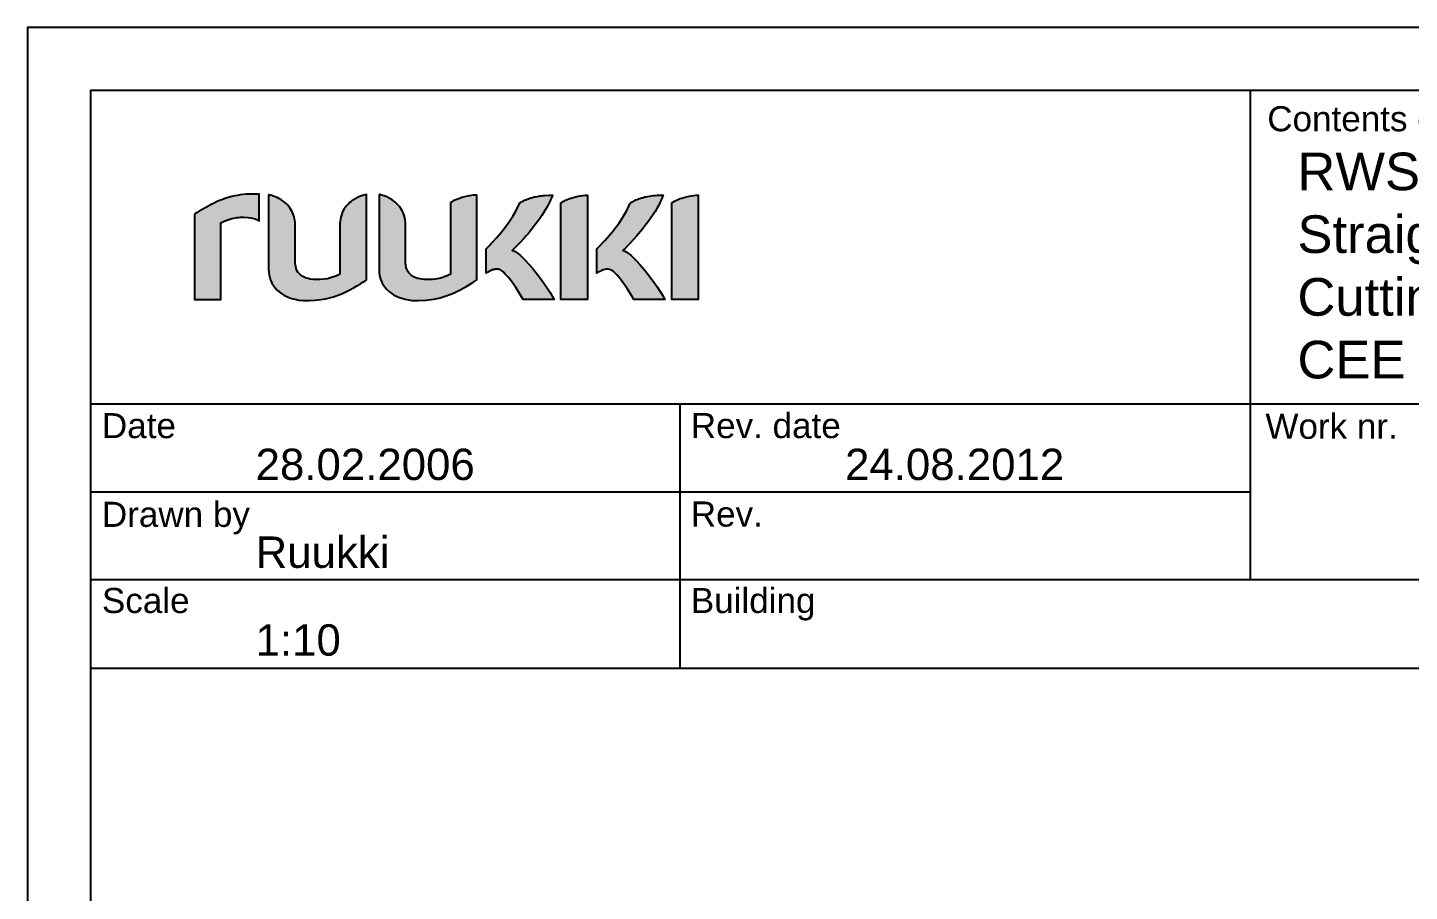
# Model space of a CAD drawing. Extents: x -5366 to 10078, y -29412 to -20292.
# Drawn here: x -2198 to -1096, y -27251 to -26562 of the extents above; entities that cross this region are included whole.
import ezdxf

# ---------------------------------------------------------------- set-up
doc = ezdxf.new("R2010")
doc.units = 0
doc.layers.get('0').update_dxf_attribs({"linetype": 'CONTINUOUS'})
doc.layers.add('DET_RAAMI_ULOIN', color=7, linetype='CONTINUOUS', plot=False)
for name, color, linetype in [('DET_RAAMIT', 7, 'CONTINUOUS'), ('DET_VAKIOTXT', 7, 'CONTINUOUS'), ('MITAT', 2, 'CONTINUOUS'), ('MUOTO', 3, 'CONTINUOUS'), ('RUUKKI', 7, 'CONTINUOUS')]:
    doc.layers.add(name, color=color, linetype=linetype)
doc.styles.add('arial', font='ARIAL.TTF')

# ---------------------------------------------------------------- blocks, each defined once
blk = doc.blocks.new('ruukki_dwg')
at = {"layer": 'RUUKKI'}
for points in [[(-27.86, 99.69), (-27.86, 57.29), (-14.64, 57.29), (-14.64, 95.44), (-14.05, 95.75), (-13.74, 95.89), (-13.43, 96.02), (-13.11, 96.16), (-12.79, 96.3), (-12.46, 96.43), (-12.13, 96.56), (-11.47, 96.8), (-11.13, 96.91), (-10.78, 97.03), (-10.45, 97.12), (-10.11, 97.22), (-9.76, 97.31), (-9.07, 97.49), (-8.39, 97.65), (-7.38, 97.84), (-6.72, 97.94), (-5.78, 98.06), (-4.89, 98.13), (-3.33, 98.14), (-1.14, 98.03), (0.28, 97.85), (2.31, 97.33), (3.84, 96.65), (4.24, 96.4), (4.34, 96.37), (4.41, 96.37), (4.43, 96.4), (4.43, 109.63), (4.18, 109.65), (3.93, 109.68), (3.68, 109.69), (2.44, 109.7), (1.27, 109.7), (0.12, 109.66), (-0.98, 109.61), (-2.05, 109.54), (-3.59, 109.4), (-5.06, 109.23), (-6.47, 109.01), (-7.81, 108.76), (-9.91, 108.27), (-11.5, 107.81), (-13.03, 107.29), (-14.19, 106.88), (-15.38, 106.4), (-16.94, 105.74), (-18.06, 105.22), (-19.44, 104.5), (-23, 102.57), (-25.53, 101.12), (-26.55, 100.52), (-27.34, 100.03), (-27.6, 99.86), (-27.86, 99.69)], [(9.08, 109.3), (9.08, 72.24), (9.14, 70.79), (9.3, 69.42), (9.61, 68.12), (10, 66.88), (10.32, 66.1), (10.69, 65.36), (11.08, 64.63), (11.78, 63.63), (12.27, 62.99), (13.37, 61.81), (14.26, 61), (15.58, 60.05), (16.62, 59.41), (18.09, 58.67), (18.85, 58.34), (20.44, 57.78), (22.06, 57.33), (24.15, 56.94), (26.27, 56.74), (29.3, 56.73), (32.03, 56.87), (35.03, 57.2), (37.31, 57.58), (41.4, 58.63), (45.75, 60.25), (49.09, 61.87), (51.69, 63.26), (53.01, 64.01), (54.78, 65.06), (56.01, 65.84), (56.87, 66.4), (57.57, 66.87), (57.77, 67.02), (57.77, 88.24), (57.77, 109.45), (57.12, 109.3), (56.46, 109.13), (55.8, 108.92), (55.48, 108.82), (54.84, 108.59), (53.9, 108.23), (52.71, 107.66), (51.55, 107), (50.46, 106.27), (49.94, 105.88), (49.2, 105.25), (48.72, 104.8), (48.06, 104.1), (47.63, 103.59), (47.23, 103.08), (46.87, 102.54), (46.5, 101.99), (46.35, 101.69), (45.88, 100.81), (45.28, 99.22), (44.98, 98.2), (44.77, 97.15), (44.62, 96.04), (44.57, 95.28), (44.55, 94.5), (44.55, 69.78), (43.37, 69.2), (42.08, 68.66), (40.41, 68.1), (38.36, 67.57), (34.57, 67.09), (33.25, 67.09), (31.29, 67.18), (29.8, 67.38), (28.68, 67.61), (27.66, 67.9), (26.71, 68.28), (25.45, 69.01), (24.56, 69.77), (23.66, 70.86), (23.18, 71.72), (22.8, 72.68), (22.52, 73.74), (22.42, 74.31), (22.34, 74.92), (22.29, 75.56), (22.26, 76.22), (22.25, 76.56), (22.25, 94.31), (22.21, 95.48), (21.97, 97.32), (21.74, 98.36), (21.32, 99.68), (20.64, 101.21), (19.59, 102.9), (18.98, 103.66), (18.56, 104.15), (17.88, 104.86), (16.89, 105.7), (16.37, 106.1), (15.28, 106.84), (14.14, 107.5), (13.24, 107.93), (12.31, 108.33), (11.37, 108.67), (10.72, 108.88), (10.06, 109.06), (9.74, 109.14), (9.41, 109.22), (9.08, 109.3)], [(63.98, 109.45), (63.98, 72.24), (64, 71.25), (64.08, 70.32), (64.39, 68.54), (64.76, 67.29), (65.22, 66.1), (65.79, 64.99), (66.68, 63.63), (67.7, 62.38), (69.17, 61), (71.17, 59.62), (73.75, 58.34), (76.96, 57.33), (80.32, 56.8), (83.63, 56.71), (87.46, 56.91), (89.94, 57.2), (92.22, 57.58), (94.33, 58.06), (95.92, 58.51), (97.45, 59.01), (101.01, 60.4), (104.34, 62.04), (107.61, 63.82), (110.6, 65.65), (112.64, 67.02), (112.64, 109.16), (112.16, 109.15), (111.72, 109.14), (111.15, 109.09), (110.84, 109.06), (110.06, 108.95), (109.15, 108.82), (108.61, 108.71), (108.08, 108.61), (106.47, 108.24), (105.79, 108.07), (105.14, 107.89), (104.53, 107.7), (104.24, 107.61), (103.95, 107.51), (103.4, 107.31), (103.13, 107.21), (102.63, 107.02), (102.16, 106.81), (101.72, 106.6), (100.76, 106.11), (100.27, 105.82), (99.97, 105.63), (99.72, 105.47), (99.47, 105.31), (99.47, 69.78), (98.88, 69.47), (97.96, 69.06), (97.32, 68.79), (96.32, 68.42), (95.65, 68.19), (94.63, 67.91), (92.93, 67.5), (91.93, 67.33), (90.65, 67.16), (89.75, 67.09), (88.49, 67.09), (87.16, 67.12), (86.21, 67.18), (85.29, 67.28), (84.42, 67.42), (83.33, 67.67), (82.32, 67.99), (81.18, 68.49), (80.55, 68.86), (79.8, 69.43), (79.46, 69.74), (78.84, 70.45), (78.43, 71.05), (77.98, 71.91), (77.7, 72.64), (77.55, 73.16), (77.32, 74.28), (77.22, 75.19), (77.17, 76.19), (77.17, 76.52), (77.17, 94.5), (77.13, 95.28), (77.01, 96.78), (76.64, 98.55), (76.34, 99.55), (75.84, 100.81), (75.22, 101.99), (74.3, 103.34), (73.24, 104.56), (72.04, 105.67), (70.46, 106.83), (69.04, 107.66), (67.83, 108.23), (66.59, 108.71), (65.95, 108.92), (65.29, 109.13), (64.31, 109.38), (63.98, 109.45)], [(117.32, 82.4), (117.99, 83.05), (119.07, 84.21), (119.68, 84.87), (120.63, 85.93), (122.48, 87.96), (124.51, 90.31), (126.27, 92.5), (127.97, 94.73), (130.53, 98.66), (131.97, 101.22), (132.93, 103.04), (133.5, 104.2), (134.04, 105.31), (134.33, 105.5), (134.77, 105.77), (135.27, 106.05), (135.89, 106.38), (136.39, 106.6), (136.96, 106.84), (137.6, 107.1), (138.29, 107.36), (138.66, 107.48), (139.04, 107.61), (139.45, 107.73), (139.87, 107.86), (140.32, 107.99), (140.76, 108.11), (141.24, 108.22), (141.72, 108.33), (142.74, 108.53), (143.44, 108.65), (144.15, 108.75), (144.88, 108.84), (145.6, 108.91), (146.31, 108.97), (148.51, 109.11), (149.79, 109.15), (150.1, 109.16), (150.32, 109.16), (150.25, 108.96), (150.19, 108.76), (150, 108.28), (149.61, 107.39), (149.3, 106.72), (148.98, 106.01), (148.8, 105.65), (147.63, 103.38), (146.8, 101.94), (145.84, 100.33), (144.96, 98.95), (143.92, 97.45), (143.13, 96.35), (141.9, 94.7), (139.22, 91.27), (138.1, 89.9), (137.39, 89.07), (136.39, 87.92), (134.28, 85.63), (133.21, 84.53), (132.23, 83.54), (130.76, 82.13), (130.22, 81.61), (130.57, 81.52), (131.4, 81.2), (131.74, 81.04), (132.44, 80.62), (133.37, 79.95), (134.18, 79.27), (134.39, 79.07), (135.56, 77.98), (136.6, 76.92), (138.74, 74.64), (140.32, 72.82), (142.86, 69.66), (144.79, 67.05), (146.8, 64.23), (149.11, 60.78), (149.37, 60.36), (150.02, 59.28), (150.39, 58.63), (150.86, 57.79), (150.99, 57.54), (151.12, 57.29), (135.7, 57.29), (134.39, 59.45), (132.9, 61.81), (132, 63.18), (129.7, 66.45), (128.34, 68.18), (126.81, 69.85), (125.7, 70.95), (124.93, 71.62), (124.38, 71.94), (124.14, 72.04), (123.89, 72.13), (123.77, 72.17), (123.51, 72.22), (123.24, 72.26), (122.98, 72.29), (122.84, 72.29), (122.56, 72.29), (122.15, 72.27), (121.87, 72.26), (121.61, 72.22), (121.08, 72.12), (120.82, 72.05), (120.52, 71.96), (120.38, 71.91), (120.08, 71.8), (119.78, 71.67), (119.62, 71.6), (119.33, 71.46), (119.04, 71.32), (118.77, 71.17), (118.5, 71.03), (118.27, 70.89), (117.84, 70.64), (117.84, 70.64), (117.65, 70.53), (117.53, 70.46), (117.32, 70.32), (117.32, 82.4)], [(154.51, 105.31), (155.01, 105.63), (155.63, 106.01), (156.17, 106.3), (156.77, 106.6), (157.2, 106.81), (158.72, 107.42), (159.58, 107.7), (160.51, 107.99), (161.85, 108.33), (163.1, 108.61), (164.15, 108.8), (165.41, 108.98), (166.64, 109.09), (167.11, 109.12), (167.7, 109.16), (167.7, 57.29), (154.51, 57.29), (154.51, 105.31)], [(172.38, 82.4), (173.82, 83.89), (175.36, 85.57), (176.34, 86.65), (177.52, 87.96), (178.56, 89.14), (179.55, 90.31), (180.48, 91.43), (181.32, 92.5), (182.07, 93.47), (182.72, 94.33), (183.25, 95.05), (184.79, 97.35), (185.97, 99.31), (187.03, 101.22), (188.28, 103.62), (188.83, 104.75), (189.1, 105.31), (189.2, 105.39), (189.55, 105.62), (189.68, 105.7), (189.96, 105.86), (190.5, 106.15), (191.2, 106.49), (191.73, 106.72), (192.33, 106.97), (192.99, 107.23), (193.71, 107.48), (194.51, 107.73), (194.92, 107.86), (195.36, 107.99), (195.8, 108.11), (196.29, 108.22), (196.77, 108.33), (197.78, 108.53), (198.49, 108.65), (199.57, 108.8), (200.3, 108.88), (201.01, 108.94), (201.35, 108.97), (202.37, 109.04), (203.56, 109.11), (204.04, 109.13), (204.84, 109.15), (205.16, 109.16), (205.38, 109.16), (205.31, 108.96), (205.31, 108.96), (205.24, 108.76), (205.14, 108.52), (205.03, 108.28), (204.91, 107.99), (204.79, 107.71), (204.65, 107.39), (204.52, 107.07), (204.35, 106.72), (204.19, 106.38), (203.66, 105.28), (203.48, 104.91), (203.3, 104.53), (203.12, 104.15), (202.97, 103.9), (202.82, 103.65), (202.36, 102.82), (202.03, 102.23), (201.28, 100.98), (200, 98.95), (199.23, 97.82), (198.17, 96.35), (196.94, 94.7), (195.46, 92.76), (194.26, 91.27), (193.14, 89.9), (192.1, 88.68), (190.81, 87.21), (188.79, 85.08), (187.76, 84.04), (186.35, 82.64), (185.81, 82.13), (185.28, 81.61), (185.95, 81.42), (186.61, 81.12), (186.95, 80.95), (187.48, 80.62), (188.02, 80.24), (188.6, 79.78), (189.22, 79.27), (190.12, 78.44), (192.1, 76.46), (193.79, 74.64), (196.12, 71.91), (197.9, 69.66), (200.73, 65.82), (202.37, 63.46), (204.17, 60.78), (205.28, 58.94), (206.18, 57.29), (190.76, 57.29), (189.87, 58.75), (188.48, 60.98), (187.35, 62.71), (185.75, 65.06), (184.4, 66.89), (183.39, 68.18), (182.41, 69.3), (181.3, 70.42), (180.41, 71.25), (179.76, 71.77), (179.19, 72.04), (178.55, 72.22), (178.02, 72.29), (177.61, 72.29), (176.93, 72.26), (176.39, 72.17), (175.73, 72), (175.13, 71.8), (174.68, 71.6), (174.09, 71.32), (173.54, 71.03), (173.07, 70.75), (172.71, 70.53), (172.42, 70.35), (172.38, 70.32), (172.38, 82.4)], [(209.63, 105.31), (210.13, 105.63), (210.74, 106.01), (211.29, 106.3), (211.9, 106.6), (212.8, 107.02), (213.83, 107.42), (214.7, 107.7), (216.29, 108.16), (217.6, 108.47), (219.28, 108.8), (220.53, 108.98), (221.51, 109.07), (222.44, 109.13), (222.82, 109.16), (222.82, 57.29), (209.63, 57.29), (209.63, 105.31)]]:
    blk.add_lwpolyline(points, dxfattribs=at)
blk = doc.blocks.new('ruukkidwg')
at = {"layer": 'MUOTO', "ltscale": 70, "xscale": 6.199999999999818, "yscale": 6.199999999999818, "zscale": 6.2}
blk.add_blockref('ruukki_dwg', (269.8, -305.9), dxfattribs=at)

msp = doc.modelspace()

# ---------------------------------------------------------------- hatches: boundary and pattern name
h = msp.add_hatch(color=256)
h.paths.add_polyline_path([(-2064.68592, -26711.00464), (-2064.68592, -26778.96914), (-2043.4903, -26778.96914), (-2043.4903, -26717.82048), (-2042.54827, -26717.32176), (-2042.04955, -26717.10011), (-2041.55083, -26716.87846), (-2041.03826, -26716.6568), (-2040.52569, -26716.43515), (-2039.99926, -26716.22735), (-2039.47283, -26716.01955), (-2038.41998, -26715.63165), (-2037.86584, -26715.45156), (-2037.31171, -26715.27147), (-2036.77143, -26715.11908), (-2036.23115, -26714.96669), (-2035.67702, -26714.81431), (-2034.56875, -26714.52339), (-2033.47433, -26714.27403), (-2031.85349, -26713.96925), (-2030.80064, -26713.80301), (-2029.29063, -26713.60907), (-2027.86373, -26713.49824), (-2025.37013, -26713.48439), (-2021.85138, -26713.66448), (-2019.57943, -26713.9554), (-2016.3239, -26714.7866), (-2013.87185, -26715.88101), (-2013.2346, -26716.26891), (-2013.06836, -26716.32432), (-2012.95753, -26716.32432), (-2012.92983, -26716.26891), (-2012.92983, -26695.07329), (-2013.33157, -26695.03173), (-2013.73332, -26694.99017), (-2014.13507, -26694.97632), (-2016.1161, -26694.96247), (-2018.00015, -26694.96247), (-2019.82879, -26695.01788), (-2021.60202, -26695.101), (-2023.31983, -26695.21183), (-2025.78573, -26695.43348), (-2028.1408, -26695.71055), (-2030.39889, -26696.05688), (-2032.54616, -26696.45863), (-2035.91252, -26697.24827), (-2038.46154, -26697.9825), (-2040.91358, -26698.8137), (-2042.76993, -26699.47866), (-2044.68169, -26700.24059), (-2047.17529, -26701.3073), (-2048.97623, -26702.1385), (-2051.19276, -26703.28833), (-2056.90034, -26706.37762), (-2060.94551, -26708.70498), (-2062.58021, -26709.67472), (-2063.85472, -26710.4505), (-2064.27032, -26710.72757)])
h.paths.add_polyline_path([(-2005.47673, -26695.59972), (-2005.47673, -26755.00286), (-2005.37976, -26757.33022), (-2005.11654, -26759.51904), (-2004.63168, -26761.6109), (-2004.00827, -26763.59193), (-2003.48185, -26764.83873), (-2002.90001, -26766.03012), (-2002.26275, -26767.1938), (-2001.15449, -26768.80078), (-2000.36485, -26769.82593), (-1998.60547, -26771.70999), (-1997.16472, -26773.0122), (-1995.05902, -26774.53607), (-1993.38276, -26775.56122), (-1991.02769, -26776.7526), (-1989.8086, -26777.27903), (-1987.27344, -26778.1795), (-1984.66901, -26778.89987), (-1981.3165, -26779.52327), (-1977.92243, -26779.8419), (-1973.05991, -26779.85575), (-1968.68225, -26779.6341), (-1963.88899, -26779.10767), (-1960.23171, -26778.49812), (-1953.66523, -26776.80802), (-1946.69699, -26774.21744), (-1941.3496, -26771.62687), (-1937.17975, -26769.39648), (-1935.06019, -26768.19124), (-1932.22025, -26766.50113), (-1930.25308, -26765.25433), (-1928.86774, -26764.36772), (-1927.75948, -26763.60578), (-1927.42699, -26763.37027), (-1927.42699, -26729.36032), (-1927.42699, -26695.35036), (-1928.47985, -26695.59972), (-1929.5327, -26695.87679), (-1930.58556, -26696.20927), (-1931.09813, -26696.37551), (-1932.12328, -26696.73569), (-1933.63329, -26697.31754), (-1935.54505, -26698.23186), (-1937.4014, -26699.28471), (-1939.14692, -26700.44839), (-1939.97812, -26701.08564), (-1941.16951, -26702.09694), (-1941.93144, -26702.81731), (-1942.99815, -26703.93943), (-1943.69082, -26704.74293), (-1944.32807, -26705.57413), (-1944.90991, -26706.43303), (-1945.49175, -26707.31965), (-1945.74111, -26707.79066), (-1946.48919, -26709.2037), (-1947.45893, -26711.75272), (-1947.92994, -26713.38741), (-1948.27628, -26715.07752), (-1948.51178, -26716.85075), (-1948.5949, -26718.06984), (-1948.62261, -26719.31664), (-1948.62261, -26758.9372), (-1950.50666, -26759.87923), (-1952.58467, -26760.73814), (-1955.25836, -26761.63861), (-1958.5416, -26762.48366), (-1964.62322, -26763.25945), (-1966.72893, -26763.25945), (-1969.87364, -26763.10706), (-1972.25641, -26762.78843), (-1974.05735, -26762.42825), (-1975.69204, -26761.95723), (-1977.21591, -26761.34769), (-1979.2385, -26760.18401), (-1980.66539, -26758.96491), (-1982.10614, -26757.20554), (-1982.86807, -26755.83406), (-1983.47762, -26754.29633), (-1983.93478, -26752.59237), (-1984.10102, -26751.67805), (-1984.2257, -26750.70832), (-1984.30882, -26749.68317), (-1984.35038, -26748.61646), (-1984.36423, -26748.07618), (-1984.36423, -26719.62142), (-1984.4335, -26717.75122), (-1984.80754, -26714.80045), (-1985.18158, -26713.13805), (-1985.8604, -26711.01849), (-1986.94096, -26708.56645), (-1988.63106, -26705.85119), (-1989.6008, -26704.6321), (-1990.27961, -26703.85631), (-1991.37403, -26702.72034), (-1992.95331, -26701.36271), (-1993.78451, -26700.72546), (-1995.53003, -26699.53407), (-1997.35867, -26698.48122), (-1998.81327, -26697.78855), (-2000.29558, -26697.1513), (-2001.80559, -26696.61101), (-2002.84459, -26696.27853), (-2003.89745, -26695.98761), (-2004.42387, -26695.84908), (-2004.9503, -26695.7244)])
h.paths.add_polyline_path([(-1917.48029, -26695.35036), (-1917.48029, -26755.00286), (-1917.45259, -26756.58214), (-1917.31405, -26758.0783), (-1916.81533, -26760.93209), (-1916.23349, -26762.94082), (-1915.48541, -26764.83873), (-1914.58495, -26766.61196), (-1913.15805, -26768.80078), (-1911.5095, -26770.79567), (-1909.16829, -26773.0122), (-1905.95431, -26775.22874), (-1901.81216, -26777.27903), (-1896.67257, -26778.89987), (-1891.28362, -26779.74493), (-1885.97779, -26779.88346), (-1879.84076, -26779.56483), (-1875.86485, -26779.10767), (-1872.22142, -26778.49812), (-1868.82735, -26777.72234), (-1866.27834, -26777.00196), (-1863.84015, -26776.19847), (-1858.13257, -26773.98194), (-1852.78518, -26771.3498), (-1847.54862, -26768.49601), (-1842.75536, -26765.5591), (-1839.48597, -26763.37027), (-1839.48597, -26695.82137), (-1840.24791, -26695.83523), (-1840.96828, -26695.86293), (-1841.86875, -26695.9322), (-1842.36747, -26695.98761), (-1843.61427, -26696.15385), (-1845.08272, -26696.37551), (-1845.94163, -26696.54175), (-1846.80054, -26696.70799), (-1849.37726, -26697.28983), (-1850.47167, -26697.5669), (-1851.51068, -26697.85782), (-1852.48041, -26698.16259), (-1852.95142, -26698.31498), (-1853.40858, -26698.46736), (-1854.2952, -26698.78599), (-1854.72465, -26698.95223), (-1855.52815, -26699.257), (-1856.27623, -26699.58948), (-1856.9966, -26699.92196), (-1858.53432, -26700.7116), (-1859.31011, -26701.16876), (-1859.79497, -26701.47354), (-1860.19672, -26701.73675), (-1860.59847, -26701.99997), (-1860.59847, -26758.9372), (-1861.5405, -26759.43592), (-1863.0228, -26760.10089), (-1864.04795, -26760.53034), (-1865.64109, -26761.12603), (-1866.72165, -26761.48622), (-1868.35634, -26761.94338), (-1871.0716, -26762.59449), (-1872.67858, -26762.87155), (-1874.72888, -26763.13477), (-1876.16963, -26763.25945), (-1878.19221, -26763.25945), (-1880.32563, -26763.20403), (-1881.8495, -26763.10706), (-1883.31795, -26762.95467), (-1884.71714, -26762.73302), (-1886.46266, -26762.33127), (-1888.0835, -26761.8187), (-1889.91214, -26761.01521), (-1890.92344, -26760.41951), (-1892.12868, -26759.50519), (-1892.66896, -26759.00647), (-1893.6664, -26757.8705), (-1894.31751, -26756.91462), (-1895.03788, -26755.52928), (-1895.48119, -26754.35175), (-1895.73055, -26753.52055), (-1896.09073, -26751.73347), (-1896.25697, -26750.26501), (-1896.34009, -26748.67188), (-1896.34009, -26748.1316), (-1896.34009, -26719.31664), (-1896.39551, -26718.06984), (-1896.58945, -26715.65936), (-1897.18515, -26712.83328), (-1897.67001, -26711.22629), (-1898.47351, -26709.2037), (-1899.47095, -26707.31965), (-1900.9394, -26705.15853), (-1902.62951, -26703.19135), (-1904.55513, -26701.41812), (-1907.09029, -26699.56178), (-1909.36224, -26698.23186), (-1911.3017, -26697.31754), (-1913.29659, -26696.54175), (-1914.32173, -26696.20927), (-1915.37459, -26695.87679), (-1916.95387, -26695.47504)])
h.paths.add_polyline_path([(-1831.97746, -26738.71132), (-1830.91075, -26737.67232), (-1829.17909, -26735.81598), (-1828.20935, -26734.74927), (-1826.68549, -26733.05916), (-1823.72087, -26729.80362), (-1820.46533, -26726.03552), (-1817.63925, -26722.53062), (-1814.91014, -26718.95646), (-1810.80955, -26712.65319), (-1808.49605, -26708.5526), (-1806.95832, -26705.62954), (-1806.044, -26703.77319), (-1805.1851, -26701.99997), (-1804.71408, -26701.68134), (-1804.02142, -26701.25188), (-1803.21792, -26700.80858), (-1802.22048, -26700.28215), (-1801.41699, -26699.92196), (-1800.50267, -26699.53407), (-1799.47752, -26699.11847), (-1798.36925, -26698.70287), (-1797.77356, -26698.50892), (-1797.17786, -26698.31498), (-1796.5129, -26698.10718), (-1795.84794, -26697.89938), (-1795.12757, -26697.70543), (-1794.4072, -26697.51148), (-1793.64526, -26697.33139), (-1792.88333, -26697.1513), (-1791.24863, -26696.83267), (-1790.12651, -26696.63872), (-1788.97669, -26696.47248), (-1787.813, -26696.33395), (-1786.64932, -26696.22312), (-1785.51335, -26696.12615), (-1781.9946, -26695.90449), (-1779.94431, -26695.83523), (-1779.44559, -26695.82137), (-1779.0854, -26695.82137), (-1779.19623, -26696.14), (-1779.30705, -26696.45863), (-1779.61183, -26697.23442), (-1780.23523, -26698.66131), (-1780.72009, -26699.72802), (-1781.24652, -26700.86399), (-1781.52359, -26701.44583), (-1783.40764, -26705.08926), (-1784.73756, -26707.40277), (-1786.27528, -26709.97949), (-1787.68832, -26712.18217), (-1789.35073, -26714.59265), (-1790.61138, -26716.35203), (-1792.59241, -26718.99802), (-1796.88694, -26724.49779), (-1798.67403, -26726.68662), (-1799.81, -26728.01654), (-1801.41699, -26729.87289), (-1804.7972, -26733.53017), (-1806.51502, -26735.3034), (-1808.0943, -26736.88268), (-1810.43551, -26739.15463), (-1811.30827, -26739.98583), (-1810.75414, -26740.12436), (-1809.42422, -26740.63694), (-1808.87009, -26740.90015), (-1807.74797, -26741.56511), (-1806.26566, -26742.64567), (-1804.96344, -26743.72623), (-1804.61711, -26744.04486), (-1802.74691, -26745.80424), (-1801.08451, -26747.49434), (-1797.64888, -26751.15163), (-1795.11372, -26754.07468), (-1791.05469, -26759.13115), (-1787.95154, -26763.31486), (-1784.73756, -26767.8449), (-1781.02487, -26773.37239), (-1780.60927, -26774.03735), (-1779.57027, -26775.76902), (-1778.97457, -26776.80802), (-1778.22649, -26778.16564), (-1778.01869, -26778.56739), (-1777.81089, -26778.96914), (-1802.52526, -26778.96914), (-1804.61711, -26775.5058), (-1807.01374, -26771.70999), (-1808.45449, -26769.52116), (-1812.13948, -26764.28459), (-1814.3283, -26761.51393), (-1816.76649, -26758.82638), (-1818.55357, -26757.067), (-1819.78652, -26756.0003), (-1820.67313, -26755.47387), (-1821.06103, -26755.32148), (-1821.44892, -26755.18295), (-1821.64287, -26755.11368), (-1822.05847, -26755.03056), (-1822.50178, -26754.97515), (-1822.91738, -26754.91974), (-1823.13903, -26754.91974), (-1823.58234, -26754.91974), (-1824.2473, -26754.94744), (-1824.6906, -26754.97515), (-1825.1062, -26755.03056), (-1825.96511, -26755.1968), (-1826.38071, -26755.30763), (-1826.85173, -26755.44616), (-1827.08723, -26755.52928), (-1827.55825, -26755.70938), (-1828.04311, -26755.91718), (-1828.29247, -26756.028), (-1828.76349, -26756.24966), (-1829.2345, -26756.47131), (-1829.66395, -26756.70682), (-1830.09341, -26756.94232), (-1830.46745, -26757.16398), (-1831.14626, -26757.56572), (-1831.45104, -26757.74582), (-1831.64498, -26757.85664), (-1831.97746, -26758.0783)])
h.paths.add_polyline_path([(-1772.38038, -26701.99997), (-1771.57689, -26701.47354), (-1770.57945, -26700.86399), (-1769.72054, -26700.40683), (-1768.7508, -26699.92196), (-1768.05814, -26699.58948), (-1765.61995, -26698.61975), (-1764.24847, -26698.16259), (-1762.76616, -26697.70543), (-1760.60504, -26697.1513), (-1758.61016, -26696.70799), (-1756.92005, -26696.40321), (-1754.91132, -26696.11229), (-1752.93029, -26695.9322), (-1752.18221, -26695.89064), (-1751.24018, -26695.82137), (-1751.24018, -26778.96914), (-1772.38038, -26778.96914)])
h.paths.add_polyline_path([(-1743.73167, -26738.71132), (-1741.43201, -26736.32855), (-1738.95226, -26733.62715), (-1737.38684, -26731.89548), (-1735.48893, -26729.80362), (-1733.82653, -26727.90572), (-1732.23339, -26726.03552), (-1730.75109, -26724.23458), (-1729.40731, -26722.53062), (-1728.20207, -26720.96519), (-1727.16307, -26719.59371), (-1726.31802, -26718.44388), (-1723.83827, -26714.74504), (-1721.95421, -26711.61419), (-1720.25025, -26708.5526), (-1718.25537, -26704.70137), (-1717.36876, -26702.88658), (-1716.9393, -26701.99997), (-1716.77306, -26701.86143), (-1716.21893, -26701.50124), (-1716.01113, -26701.37656), (-1715.55397, -26701.11335), (-1714.69506, -26700.64234), (-1713.57294, -26700.10206), (-1712.71403, -26699.72802), (-1711.75815, -26699.32627), (-1710.7053, -26698.91067), (-1709.54162, -26698.50892), (-1708.26711, -26698.10718), (-1707.60215, -26697.89938), (-1706.89563, -26697.70543), (-1706.18911, -26697.51148), (-1705.41332, -26697.33139), (-1704.63753, -26697.1513), (-1703.01669, -26696.83267), (-1701.88072, -26696.63872), (-1700.14905, -26696.40321), (-1698.98537, -26696.26468), (-1697.8494, -26696.18156), (-1697.29526, -26696.12615), (-1695.66057, -26696.01532), (-1693.74881, -26695.90449), (-1692.98687, -26695.87679), (-1691.71236, -26695.83523), (-1691.19979, -26695.82137), (-1690.8396, -26695.82137), (-1690.95043, -26696.14), (-1691.06126, -26696.45863), (-1691.2275, -26696.84652), (-1691.39374, -26697.23442), (-1691.58768, -26697.69158), (-1691.78163, -26698.14874), (-1692.00329, -26698.66131), (-1692.22494, -26699.17388), (-1692.48815, -26699.72802), (-1692.75137, -26700.28215), (-1693.59642, -26702.04153), (-1693.88734, -26702.63722), (-1694.17826, -26703.24677), (-1694.46918, -26703.85631), (-1694.70469, -26704.25806), (-1694.94019, -26704.65981), (-1695.67442, -26705.98973), (-1696.2147, -26706.93176), (-1697.40609, -26708.94049), (-1699.45638, -26712.18217), (-1700.70318, -26713.99696), (-1702.39329, -26716.35203), (-1704.36047, -26718.99802), (-1706.74324, -26722.11502), (-1708.655, -26724.49779), (-1710.45594, -26726.68662), (-1712.13219, -26728.6538), (-1714.19634, -26731.00887), (-1717.43802, -26734.41679), (-1719.08657, -26736.09304), (-1721.34467, -26738.32343), (-1722.20357, -26739.15463), (-1723.06248, -26739.98583), (-1721.98192, -26740.29061), (-1720.92907, -26740.76162), (-1720.37493, -26741.03869), (-1719.52988, -26741.56511), (-1718.65712, -26742.17466), (-1717.72894, -26742.90889), (-1716.74536, -26743.72623), (-1715.30461, -26745.05615), (-1712.13219, -26748.22857), (-1709.41694, -26751.15163), (-1705.67653, -26755.52928), (-1702.8366, -26759.13115), (-1698.2927, -26765.29589), (-1695.66057, -26769.07785), (-1692.77907, -26773.37239), (-1691.00584, -26776.3093), (-1689.5651, -26778.96914), (-1714.27946, -26778.96914), (-1715.6925, -26776.61407), (-1717.92289, -26773.05376), (-1719.73768, -26770.26924), (-1722.30055, -26766.51498), (-1724.46167, -26763.57807), (-1726.08251, -26761.51393), (-1727.66179, -26759.71299), (-1729.43502, -26757.91206), (-1730.86191, -26756.58214), (-1731.90091, -26755.75094), (-1732.81523, -26755.32148), (-1733.84038, -26755.03056), (-1734.69929, -26754.91974), (-1735.3504, -26754.91974), (-1736.44481, -26754.97515), (-1737.30372, -26755.11368), (-1738.37042, -26755.3769), (-1739.3263, -26755.70938), (-1740.04668, -26756.028), (-1740.98871, -26756.47131), (-1741.87532, -26756.94232), (-1742.6234, -26757.38563), (-1743.20524, -26757.74582), (-1743.6624, -26758.02288), (-1743.73167, -26758.0783)])
h.paths.add_polyline_path([(-1684.02376, -26701.99997), (-1683.22027, -26701.47354), (-1682.25053, -26700.86399), (-1681.36392, -26700.40683), (-1680.39418, -26699.92196), (-1678.95344, -26699.257), (-1677.29103, -26698.61975), (-1675.9057, -26698.16259), (-1673.35669, -26697.42836), (-1671.25098, -26696.92964), (-1668.56343, -26696.40321), (-1666.55469, -26696.11229), (-1664.98927, -26695.95991), (-1663.49311, -26695.87679), (-1662.88356, -26695.82137), (-1662.88356, -26778.96914), (-1684.02376, -26778.96914)])

# ---------------------------------------------------------------- linework, layer by layer
at = {"layer": 'DET_RAAMI_ULOIN', "color": 2}
msp.add_lwpolyline([(-2197.64544, -29412.3081), (-217.64544, -29412.3081), (-217.64544, -26562.3081), (-2197.64544, -26562.3081)], close=True, dxfattribs=at)
at = {"layer": 'DET_RAAMIT', "color": 2}
for p, q in [((-2147.64544, -26862.3081), (-737.64544, -26862.3081)), ((-1677.64544, -26862.3081), (-1677.64544, -27073.09341)), ((-1222.64544, -27002.3081), (-1222.64544, -26862.3081)), ((-2147.64544, -26932.3081), (-1222.64544, -26932.3081)), ((-2147.64544, -27002.3081), (-737.64544, -27002.3081)), ((-2147.64544, -27073.09341), (-267.64544, -27073.09341))]:
    msp.add_line(p, q, dxfattribs=at)
msp.add_lwpolyline([(-2147.64544, -29362.3081), (-267.64544, -29362.3081), (-267.64544, -26612.3081), (-2147.64544, -26612.3081)], close=True, dxfattribs=at)
msp.add_lwpolyline([(-1222.64544, -26862.3081), (-1222.64544, -26612.3081)], dxfattribs=at)

# ---------------------------------------------------------------- block references
at = {"layer": 'MITAT', "xscale": 0.2585210225806804, "yscale": 0.2585210225788614, "zscale": 0.2585210225807659}
msp.add_blockref('ruukkidwg', (-2089.7754, -26791.70167), dxfattribs=at)

# ---------------------------------------------------------------- texts
at = {"layer": 'DET_RAAMIT', "color": 2, "insert": (-1185.18964, -26661.95024), "char_height": 30, "width": 917.544196, "attachment_point": 1, "style": 'arial'}
msp.add_mtext('RWS\\PStraight downpipe\\PCutting dimension of sloping downpipe\\PCEE', dxfattribs=at)
at = {"layer": 'DET_RAAMIT', "color": 3, "char_height": 25, "width": 212.3354988, "attachment_point": 1, "style": 'arial'}
for s, insert in [('{\\C2;28.02.2006}', (-2015.88958, -26898.02224)), ('{\\C2;24.08.2012}', (-1545.88958, -26898.02224)), ('{\\C2;Ruukki}', (-2015.88958, -26968.02224)), ('{\\C2;1:10}', (-2015.88958, -27038.02224))]:
    msp.add_mtext(s, dxfattribs=dict(at, insert=insert))
at = {"layer": 'DET_VAKIOTXT', "color": 1, "style": 'arial'}
for s, p in [('Contents of drawing', (-1209.23609, -26644.938)), ('Date', (-2138.40974, -26889.62739)), ('Rev. date', (-1668.86218, -26889.58879)), ('Work nr.', (-1210.70088, -26890.12713)), ('Drawn by', (-2138.40974, -26960.3623)), ('Rev.', (-1668.86218, -26960.1177)), ('Scale', (-2138.40974, -27029.05995)), ('Building', (-1668.86218, -27029.04776))]:
    msp.add_text(s, height=20, dxfattribs=at).set_placement(p)

doc.saveas('drawing.dxf')
